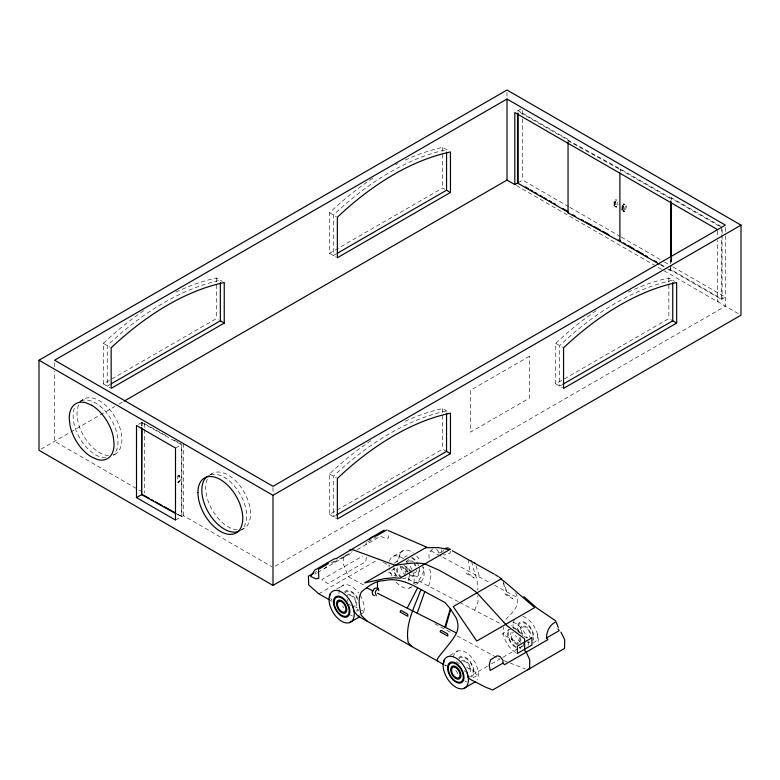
<?xml version="1.0" encoding="UTF-8"?>
<svg xmlns="http://www.w3.org/2000/svg" width="780" height="780" viewBox="0 0 780 780"><rect width="100%" height="100%" fill="white"/><g stroke="black" fill="none" stroke-linecap="round" stroke-linejoin="round"><path stroke-width="0.58" stroke-dasharray="3.9 2.92" d="M515.424 592.829A13.981 4.817 45.1 0 1 517.579 597.724C519.577 608.722 508.648 614.913 503.236 622.791M343.307 557.105L343.161 563.599L348.406 576.742L365.459 586.024M366.395 557.105L365.752 561.697L327.795 583.606L321.867 579.637L362.788 556.013M450.908 551.197L449.855 553.342L444.444 555.038L443.381 554.678M428.678 586.15L431.096 575.006L429.673 568.669M400.12 553.468L399.399 556.706L396.757 562.117M514.244 619.359L513.523 622.596L511.446 625.862M442.572 552.006L443.683 550.329M441.587 549.812L441.636 552.006M178.493 475.186C174.71 488.046 184.451 479.407 178.796 475.351M474.698 610.233L478.013 602.092L477.818 595.657M616.834 204.633L617.516 201.932M617.77 205.082L618.082 204.311M625.687 209.557L626.438 206.544L625.96 204.594M177.343 476.716C180.112 471.9 180.355 484.37 177.44 482.137M624.4 209.781L625.414 205.803M346.378 555.077L345.608 556.325L343.337 556.023M366.629 542.617L365.713 544.118L366.639 544.187M413.205 583.957L418.567 580.856L422.575 574.558L423.598 570.677L422.877 566.611A17.862 10.316 60 0 1 420.576 581.753A17.862 10.316 60 0 1 406.39 576.761M432.559 549.071L428.873 552.913L429.205 559.884M324.577 568.474L326.664 566.66M178.669 475.878L178.035 475.449M178.454 481.865L179.137 482.352M719.433 226.18L620.49 169.055L619.905 169.397L568.045 140.809L569.205 140.127L518.115 110.633M141.589 426.192L142.038 422.321L167.193 436.264M177.216 514.4L181.857 516.457L181.857 444.405L173.472 439.754M520.806 109.073L517.53 110.965L568.62 140.458L620.48 169.055L620.49 171.464M143.637 310.762A263.894 152.363 -60 0 0 103.35 343.337L103.35 383.867L216.45 318.572L218.4 319.693M372.703 178.249A263.894 152.363 -60 0 0 329.55 212.745L329.55 253.276L442.65 187.97L446.55 190.222M79.696 401.437L83.596 399.185M110.389 384.306L107.25 386.119L107.25 345.589A263.894 152.363 -60 0 1 220.35 280.293M336.59 253.705L333.45 255.528L333.45 214.997A263.894 152.363 -60 0 1 446.55 149.692M41.106 449.075L114.894 406.477M118.93 404.147L123.328 401.602M518.115 182.686L522.6 180.092L568.834 206.788M138.45 424.398L142.35 422.146M113.353 455.237L115.303 454.116M620.49 169.055L619.905 169.397L670.605 198.666L671.19 198.334M175.5 448.042L181.35 444.659M670.8 198.11L671.385 197.769L722.085 227.038M208.397 475.741L212.297 473.489M175.5 520.094L183.3 515.59L271.947 566.767M667.505 268.934L670.605 270.719L671.19 270.387L671.19 267.979M240.103 530.673L244.003 528.421M370.793 440.71A263.894 152.363 -60 0 0 329.55 473.928L329.55 514.459L442.65 449.163L446.55 451.415M596.037 310.762A263.894 152.363 -60 0 0 555.75 343.337L555.75 383.867L668.85 318.572L672.75 320.824M335.546 515.502L333.45 516.711L333.45 476.18A263.894 152.363 -60 0 1 446.55 410.885M561.746 384.91L559.65 386.119L559.65 345.589A263.894 152.363 -60 0 1 672.75 280.293M275.106 566.163L725.4 306.189L725.4 235.93M314.574 572.627L316.631 571.447M331.012 563.14L337.174 559.582M367.985 541.798L376.194 537.05M333.528 562.497L352.306 551.655M314.662 574.197L316.641 573.056M317.635 572.481L352.969 552.084M357.172 549.656L380.523 536.172L385.661 538.541L388.654 537.956L388.654 533.383M318.796 593.833L378.017 559.64M336.765 589.027L343.697 585.019M393.724 556.14L403.63 550.417M395.05 568.552L388.606 572.276L395.947 576.274M357.825 615.927L359.609 614.893M360.497 614.386L364.709 611.949L361.559 610.243M409.471 588.032L411.45 586.892M415.409 584.61L419.377 582.319M449.894 655.483L457.821 650.91M510.608 629.031L501.988 634.004L518.983 643.246M487.49 666.188L474.727 673.559L478.169 674.827L470.262 679.39M491.575 663.838L499.736 659.12L497.611 657.959M502.808 657.345L518.125 648.502M519.139 647.917L523.224 645.557M533.14 643.091L536.698 640.448L537.722 636.568L537.001 632.502M438.652 553.039L441.987 552.074M178.561 482.069L178.123 482.683M503.773 660.601L525.33 668.938M383.341 562.429L389.727 565.773M418.567 580.856L458.64 601.838M459.712 602.394L501.725 624.38M430.862 550.758L490.327 582.962M494.598 585.283L517.569 597.724M434.733 623.727L452.848 633.594M457.109 635.914L496.538 657.374M355.27 606.821L357.367 607.961M456.085 661.693L460.327 664.004M466.703 667.475L476.258 672.682M141.589 422.594L181.409 444.668L181.409 516.731M177.665 514.127L181.857 516.457M330.067 600.21L332.114 601.37M444.502 665.018L446.404 666.091L444.707 664.384M569.887 207.392L620.324 236.516M621.377 237.12L663.4 261.388M664.453 261.992L671.814 266.243M672.857 266.848L725.4 297.18L717.6 301.685L717.6 240.435M660.845 264.41L664.979 266.799M669.123 269.188L721.5 299.432L721.5 235.784M660.26 264.752L666.471 268.33M516.487 185.572L663 270.163M664.053 270.767L738.894 313.979M405.22 160.056A263.894 152.363 -60 0 1 442.65 147.44L448.5 150.823M628.241 292.139A263.894 152.363 -60 0 1 668.85 278.041L674.7 281.414M329.55 212.745L336.375 216.684M555.75 343.337L562.575 347.276M329.55 253.276L336.375 257.215M555.75 383.867L562.575 387.806M175.841 292.139A263.894 152.363 -60 0 1 216.45 278.041L222.3 281.414M405.22 421.249A263.894 152.363 -60 0 1 442.65 408.632L448.5 412.015M103.35 343.337L110.175 347.276M329.55 473.928L336.375 477.877M103.35 383.867L110.175 387.806M329.55 514.459L336.375 518.408M142.194 491.858L54.6 441.285L54.6 371.114M330.584 598.504L332.124 600.034M436.712 549.198L441.256 556.393M502.876 580.681L506.981 591.991M503.315 583.206L506.366 591.649M475.995 565.763L479.632 577.171M471.676 561.405C473.294 571.087 478.725 580.232 477.799 590.226M468.078 559.338L469.979 571.945M725.4 227.526L725.4 234.731M722.085 229.437L722.085 234.244M722.085 235.443L722.085 299.091L671.385 269.822L670.8 270.163L670.8 267.755M721.5 227.38L721.5 234.585M717.6 230.831L717.6 235.628M671.385 197.769L671.385 200.168M671.385 257.81L671.385 263.815M671.19 258.375L671.19 263.182M670.8 258.151L670.8 262.957M670.605 259.915L670.605 264.722M670.605 265.921L670.605 270.719M668.85 278.041L668.85 318.572M522.6 110.438L522.6 117.643M522.6 118.853L522.6 180.092M507 92.459L507 97.324M442.65 147.44L442.65 187.97M442.65 408.632L442.65 449.163M273 487.529L273 493.574M216.45 278.041L216.45 318.572M183.3 443.537L183.3 515.59M144.3 423.423L144.3 428.22M144.3 429.429L144.3 493.067M142.038 422.321L142.038 425.929M54.6 362.642L54.6 369.905M395.674 164.716A263.894 152.363 -60 0 1 397.8 163.634M237.276 529.874A31.717 18.311 60 0 1 212.297 510.11A31.717 18.311 60 0 1 207.665 478.589M210.356 474.913A31.717 18.311 60 0 1 244.003 491.8A31.717 18.311 60 0 1 241.8 529.376M108.576 455.569A31.717 18.311 60 0 1 83.187 435.074A31.717 18.311 60 0 1 79.472 403.348M80.028 402.49A31.717 18.311 60 0 1 114.231 415.72A31.717 18.311 60 0 1 113.1 455.072M105.739 457.85A31.717 18.311 60 0 1 80.116 438.769A31.717 18.311 60 0 1 75.065 406.536M80.759 400.901A31.717 18.311 60 0 1 110.877 418.85A31.717 18.311 60 0 1 113.344 454.935M210.6 474.776A31.717 18.311 60 0 1 240.103 494.052A31.717 18.311 60 0 1 242.044 529.24M396.113 575.971A11.603 6.698 60 0 1 393.432 568.347M394.485 563.248A11.603 6.698 60 0 1 397.488 561.512M405.697 566.251A11.603 6.698 60 0 1 408.7 571.457M409.081 572.539A11.603 6.698 60 0 1 408.7 580.925M411.469 586.882A17.862 10.316 60 0 1 395.031 580.759M391.979 576.001A17.862 10.316 60 0 1 389.279 568.22M389.103 567.031A17.862 10.316 60 0 1 388.966 564.798M389.425 561.171A17.862 10.316 60 0 1 404.401 559.494M405.941 560.908A17.862 10.316 60 0 1 412.61 571.311M412.971 572.335A17.862 10.316 60 0 1 412.971 584.99M405.649 575.923A17.862 10.316 60 0 1 400.12 566.124M398.873 559.075A17.862 10.316 60 0 1 413.4 553.049M416.608 555.974A17.862 10.316 60 0 1 420.566 561.444M397.195 576.576A10.627 6.133 60 0 1 394.085 567.752M403.923 565.188A10.627 6.133 60 0 1 408.096 571.506M409.11 576.42A10.627 6.133 60 0 1 405.346 581.773M406.048 577.629A7.273 4.202 60 0 1 402.48 578.448M401.593 578.029A7.273 4.202 60 0 1 397.137 566.543M401.593 566.143A7.273 4.202 60 0 1 406.048 571.691M401.593 577.015A6.035 3.481 60 0 1 397.332 569.917A6.035 3.481 60 0 1 401.105 566.914A6.035 3.481 60 0 1 405.795 573.67M419.299 567.938A11.603 6.698 60 0 1 416.988 576.586A11.603 6.698 60 0 1 408.145 573.076M407.394 572.208A11.603 6.698 60 0 1 404.391 567.001M404.391 557.524A11.603 6.698 60 0 1 407.394 555.799M412.337 557.427A11.603 6.698 60 0 1 415.603 560.527M416.988 562.487A11.603 6.698 60 0 1 418.606 565.734M419.016 570.707A10.627 6.133 60 0 1 411.499 575.045M407.745 571.711A10.627 6.133 60 0 1 404.995 566.953M411.499 557.7A10.627 6.133 60 0 1 417.085 563.803M411.499 572.306A7.273 4.202 60 0 1 407.043 566.767M406.429 562.419A7.273 4.202 60 0 1 413.273 561.815M414.073 562.712A7.273 4.202 60 0 1 415.954 565.968M416.569 570.317A7.273 4.202 60 0 1 414.073 572.998M411.499 571.292A6.035 3.481 60 0 1 407.803 566.699M407.803 561.775A6.035 3.481 60 0 1 411.499 561.444M414.238 564.174A6.035 3.481 60 0 1 415.194 566.036M466.654 681.954A17.862 10.316 60 0 1 464.734 680.842M457.821 673.715A17.862 10.316 60 0 1 455.569 669.727M453.268 657.091A17.862 10.316 60 0 1 469.589 655.239A17.862 10.316 60 0 1 477.067 679.76M458.581 658.018A11.603 6.698 60 0 1 471.49 663.507A11.603 6.698 60 0 1 469.794 677.43M459.186 658.768A10.627 6.133 60 0 1 471.003 663.79A10.627 6.133 60 0 1 469.443 676.543M461.233 661.313A7.273 4.202 60 0 1 468.263 663.195A7.273 4.202 60 0 1 470.145 672.399M465.689 671.785A6.035 3.481 60 0 1 464.227 670.634M463.564 661.362A6.035 3.481 60 0 1 468.712 665.116A6.035 3.481 60 0 1 469.385 671.453M352.531 616.063A17.862 10.316 60 0 1 350.61 614.962M343.697 607.825A17.862 10.316 60 0 1 342.508 605.894M338.939 593.678A17.862 10.316 60 0 1 345.735 584.668A17.862 10.316 60 0 1 358.81 593.2M360.048 595.052A17.862 10.316 60 0 1 362.953 613.87M344.468 592.127A11.603 6.698 60 0 1 357.669 598.163M358.673 609.814A11.603 6.698 60 0 1 356.831 611.276M345.062 592.878A10.627 6.133 60 0 1 357.659 599.401M358.078 609.063A10.627 6.133 60 0 1 356.392 610.408M347.11 595.433A7.273 4.202 60 0 1 354.139 597.314A7.273 4.202 60 0 1 356.021 606.508M351.565 605.894A6.035 3.481 60 0 1 349.44 604.003M347.88 601.302A6.035 3.481 60 0 1 347.363 599.391M349.44 595.471A6.035 3.481 60 0 1 355.261 600.639A6.035 3.481 60 0 1 353.701 606.469M520.514 642.652A17.862 10.316 60 0 1 515.502 635.125M513.308 628.397A17.862 10.316 60 0 1 513.191 622.489M522.815 616.414A17.862 10.316 60 0 1 537.8 643.178M529.727 642.827A11.603 6.698 60 0 1 527.748 642.632M518.135 631.81A11.603 6.698 60 0 1 525.515 622.723A11.603 6.698 60 0 1 533.198 640.273M515.716 652.558A17.862 10.316 60 0 1 503.549 627.062M512.908 622.138A17.862 10.316 60 0 1 527.095 638.216M528.031 641.842A17.862 10.316 60 0 1 528.343 645.265M529.376 641.94A10.627 6.133 60 0 1 527.563 641.755M519.119 632.833A10.627 6.133 60 0 1 523.682 622.752A10.627 6.133 60 0 1 533.14 636.597M523.048 635.914A7.273 4.202 60 0 1 521.167 626.71A7.273 4.202 60 0 1 528.197 628.602A7.273 4.202 60 0 1 530.078 637.796M527.758 637.757A6.035 3.481 60 0 1 521.42 630.688A6.035 3.481 60 0 1 526.364 627.832A6.035 3.481 60 0 1 529.318 636.85M515.716 647.449A11.603 6.698 60 0 1 508.609 629.138M512.558 627.413A11.603 6.698 60 0 1 521.196 634.091M523.926 642.71A11.603 6.698 60 0 1 519.821 648.55M515.716 646.649A10.627 6.133 60 0 1 509.213 629.879M513.776 628.475A10.627 6.133 60 0 1 519.47 632.629M522.22 646.064A10.627 6.133 60 0 1 519.47 647.654M518.291 644.602A7.273 4.202 60 0 1 512.08 640.078A7.273 4.202 60 0 1 511.261 632.434M520.172 637.582A7.273 4.202 60 0 1 520.553 642.808M519.412 637.65A6.035 3.481 60 0 1 517.852 643.471A6.035 3.481 60 0 1 512.021 638.303A6.035 3.481 60 0 1 513.581 632.483M179.137 475.312L178.649 475.712L179.137 475.312M466.752 572.783L466.625 573.7L474.191 577.99L473.05 576.361L466.752 572.783M505.235 593.473L505.108 594.389L512.675 598.679L511.543 597.041L505.235 593.473M529.357 356.265L470.486 390.253L470.486 432.139L529.357 398.141L529.357 356.265"/><path stroke-width="1.17" d="M372.197 591.688L372.674 594.692L374.478 595.637M329.56 597.032L330.281 593.794M443.683 662.912L444.405 659.675M445.536 627.471L450.781 609.394M444.892 627.139L450.284 608.722L445.117 602.608L425.792 592.186C413.02 585.078 399.155 576.986 383.916 580.612C374.956 580.885 368.062 586.375 361.51 591.815C357.269 599.02 359.726 607.698 361.257 615.332L367.555 621.446M614.318 201.796L614.367 205.988M417.202 613.216L424.749 591.659M615.566 201.474L614.933 204.769M622.508 205.452L621.982 209.908M623.425 205.92L622.908 209.732M407.209 608.176L417.612 587.759M421.18 589.709L420.342 591.045C414.258 607.581 405.015 624.156 408.174 642.418L411.85 646.523M450.284 608.722L455.861 617.428A13.981 10.345 81.1 0 1 456.495 632.99C451.415 642.73 443.342 650.286 437.18 659.158L437.853 661.245M372.499 590.947L374.527 588.432L376.496 588.062M369.535 539.536L371.709 537.225L376.847 535.675L386.753 529.951M659.227 264.147L619.905 241.449L568.045 212.862L568.62 212.521L517.53 183.017L517.53 113.373M619.905 173.004L619.905 241.449L620.48 241.108L618.365 239.938M176.173 513.825L141.589 494.647L142.038 428.327M527.602 669.815L529.62 668.606L529.757 659.802L526.256 652.129L524.706 650.569L524.56 638.781L506.922 625.658L476.99 592.839L469.804 587.291L439.189 570.268L425.168 564.018L419.484 563.14L411.548 563.082L395.216 565.295L352.609 549.666L349.459 550.066M39 360.223L507 90.022L741 225.127L741 315.188L273 585.39L39 450.294L39 360.223L273 495.319L741 225.127M507 99.031L54.6 360.223L273 486.32L725.4 225.127L507 99.031L507 180.092L124.195 401.105M111.442 383.702L220.35 320.824L224.25 323.076L224.25 282.545A263.894 152.363 -60 0 0 111.15 347.841L111.15 388.372L224.25 323.076M337.642 253.1L446.55 190.222L450.45 192.475L450.45 151.944A263.894 152.363 -60 0 0 337.35 217.24L337.35 257.77L450.45 192.475M507 180.092L514.8 184.597L518.115 182.686L518.115 113.032M136.5 497.572L175.5 520.094L175.5 448.042L136.5 425.519L136.5 497.572L142.35 494.198M619.905 241.449L620.49 241.118M336.59 514.898L446.55 451.415L450.45 453.668L450.45 413.137A263.894 152.363 -60 0 0 346.544 470.048L337.35 478.433L337.35 518.963L450.45 453.668M562.789 384.306L672.75 320.824L676.65 323.076L676.65 282.545A263.894 152.363 -60 0 0 563.55 347.841L563.55 388.372L676.65 323.076M384.13 530.049L336.18 558.587L334.21 558.87L314.788 570.082L310.694 576.488L315.832 578.858L318.815 578.273L318.474 569.371L328.38 563.657L327.21 562.916M313.55 573.222L308.412 576.186L308.734 585L318.796 593.833L329.043 599.635M349.537 622.635A17.862 10.316 60 0 0 346.281 595.774A17.862 10.316 60 0 0 329.17 601.653A17.862 10.316 60 0 0 349.537 622.635L359.444 616.922M502.954 663.127L490.191 670.488L489.187 665.155L490.542 659.831L497.182 655.804L499.99 656.487L502.915 660.153L502.954 663.127L504.504 664.687L548.018 639.561L546.458 638.011C546.448 631.634 549.88 624.361 556.042 621.816L558.275 627.413M546.458 638.011L559.211 630.64L558.1 628.924M463.661 688.525A17.862 10.316 60 0 0 460.405 661.664A17.862 10.316 60 0 0 443.293 667.543A17.862 10.316 60 0 0 463.661 688.525L473.567 682.802A17.862 10.316 60 0 0 475.566 681.652M445.331 548.369L448.217 547.804M616.327 200.119L615.878 199.875M624.215 204.575C622.518 203.58 624.702 204.711 623.805 204.301M449.085 548.633L450.635 549.471M376.311 595.793L375.297 592.966L375.677 591.016L378.329 588.217L378.836 590.684M388.05 530.498L426.689 547.131M452.302 550.709L494.335 574.197M366.707 587.798L373.162 591.045M377.471 593.219L456.495 632.98M470.779 679.653L486.223 687.472L492.687 689.978L564.535 648.443L564.681 639.639L560.927 632.102M572.851 214.851L574.967 216.021M581.324 219.521L583.44 220.681M585.556 221.851L591.903 225.352M594.019 226.522L600.366 230.022M602.482 231.182L608.839 234.692M143.091 494.959L149.38 498.44M151.476 499.6L153.562 500.77M155.659 501.93L161.947 505.411M164.044 506.581L175.568 512.967M443.557 664.482L357.825 615.927L353.769 611.003L353.048 606.928M717.6 229.632L514.8 112.544L514.8 184.597M623.591 242.902L625.667 244.101M627.734 245.291L633.945 248.878M637.045 250.673L643.256 254.251M645.323 255.45L647.39 256.649M654.634 260.822L656.701 262.022M525.418 186.898L528.538 188.701M530.624 189.91L532.711 191.11M534.797 192.319L536.884 193.518M540.014 195.322L542.1 196.531M544.177 197.73L546.263 198.939M549.393 200.743L551.48 201.942M553.566 203.151L555.652 204.35M562.946 208.572L567.118 210.97M495.319 574.801L498.293 576.615M499.19 577.19L501.793 578.975M555.652 620.831L537.088 608.234L523.916 596.681M474.591 562.887L475.264 563.482M471.101 560.888L471.676 561.405M470.262 679.39L467.883 676.894L467.161 672.818M377.452 582.017L377.462 588.734M672.75 282.672L672.75 320.824M671.19 201.932L671.19 257.176M670.8 202.907L670.8 256.952M670.605 201.074L670.605 257.517M568.045 142.009L568.045 212.862M446.55 152.081L446.55 190.222M446.55 413.273L446.55 451.415M273 495.319L273 585.39M220.35 282.672L220.35 320.824M141.589 427.401L141.589 494.647M239.041 531.209A31.717 18.311 60 0 1 208.397 512.362A31.717 18.311 60 0 1 207.392 476.395M615.478 206.486L616.317 206.827L615.478 206.486M623.376 210.931L624.195 211.282L623.376 210.931M400.423 611.14L400.189 612.056L407.833 616.298L407.667 614.114L401.29 610.574L400.423 611.14M440.437 630.942L440.203 631.868L447.847 636.109L447.681 633.916L441.305 630.386L440.437 630.942M425.695 547.697L364.738 582.894L384.735 578.555L394.105 577.795L400.081 578.204L449.436 549.715L438.35 547.599L425.695 547.697M500.77 579.101L453.209 606.567L476.775 641.043L534.709 607.591L504.231 581.353L500.77 579.101M531.901 637.806L517.296 646.24L517.384 653.435L531.989 645.001L531.901 637.806M91.65 405.259L85.849 402.792A31.717 18.311 60 0 0 69.225 418.207L69.986 425.344A31.717 18.311 60 0 0 91.65 457.041L97.451 459.517A31.717 18.311 60 0 0 114.075 444.103L113.314 436.956A31.717 18.311 60 0 0 91.65 405.259M197.925 492.511A31.717 18.311 60 0 0 231.562 534.358A31.717 18.311 60 0 0 231.562 489.508A31.717 18.311 60 0 0 197.925 492.511M447.584 667.836A11.603 6.698 60 0 0 459.888 683.153A11.603 6.698 60 0 0 459.888 666.744A11.603 6.698 60 0 0 447.584 667.836M448.276 668.236A10.627 6.133 60 0 0 459.537 682.256A10.627 6.133 60 0 0 459.537 667.231A10.627 6.133 60 0 0 448.276 668.236M450.645 669.611A7.273 4.202 60 0 0 458.357 679.204A7.273 4.202 60 0 0 458.357 668.918A7.273 4.202 60 0 0 450.645 669.611M451.523 670.117A6.035 3.481 60 0 0 457.918 678.073A6.035 3.481 60 0 0 457.918 669.542A6.035 3.481 60 0 0 451.523 670.117M333.46 601.955A11.603 6.698 60 0 0 345.764 617.263A11.603 6.698 60 0 0 345.764 600.853A11.603 6.698 60 0 0 333.46 601.955M334.152 602.355A10.627 6.133 60 0 0 345.423 616.366A10.627 6.133 60 0 0 345.423 601.341A10.627 6.133 60 0 0 334.152 602.355M336.521 603.72A7.273 4.202 60 0 0 344.233 613.314A7.273 4.202 60 0 0 344.233 603.028A7.273 4.202 60 0 0 336.521 603.72M337.399 604.227A6.035 3.481 60 0 0 343.795 612.183A6.035 3.481 60 0 0 343.795 603.652A6.035 3.481 60 0 0 337.399 604.227"/></g></svg>
